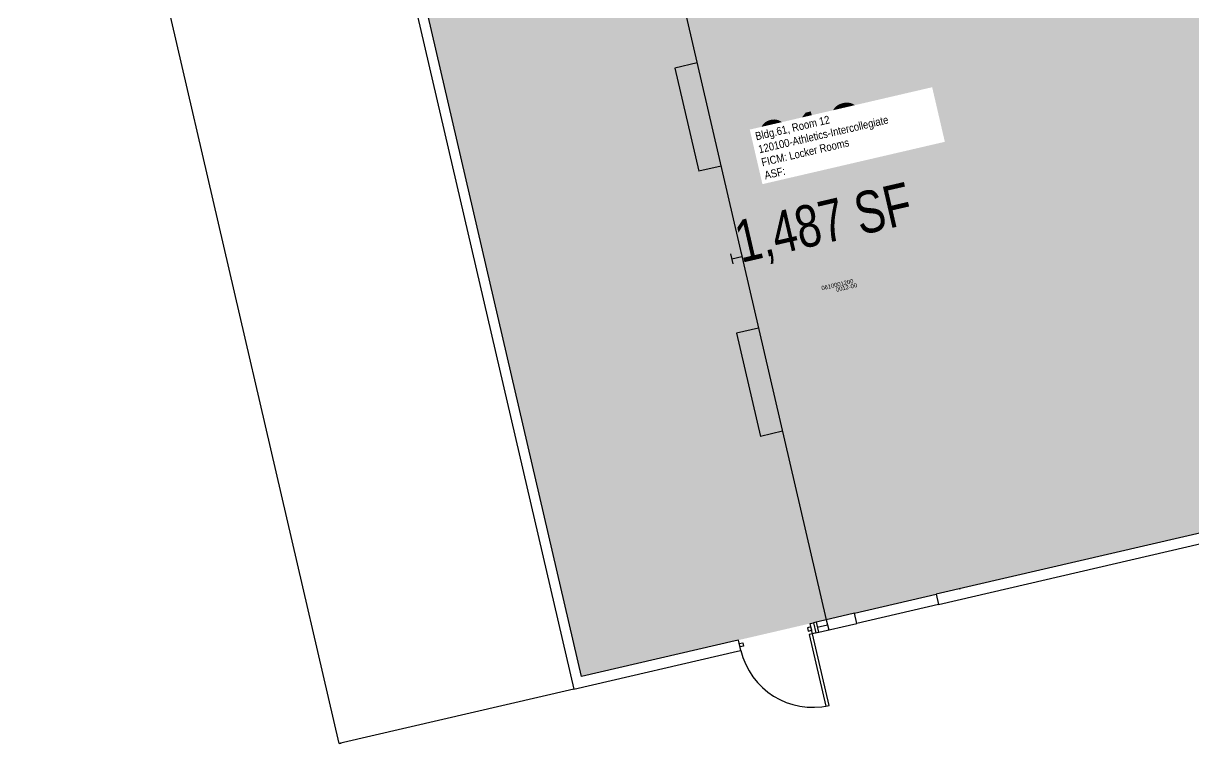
# Model space of a CAD drawing. Header units: inches. Extents: x 69199117 to 69200699, y 27664316 to 27667609.
# Drawn here: x 69199673 to 69200341, y 27664316 to 27664728 of the extents above; entities that cross this region are included whole.
import ezdxf
from ezdxf.enums import TextEntityAlignment as Align

# ---------------------------------------------------------------- set-up
doc = ezdxf.new("R2010")
doc.units = ezdxf.units.IN
doc.header["$LTSCALE"] = 10
doc.header["$MEASUREMENT"] = 0
for name, color, linetype in [('A-COLS', 5, 'CONTINUOUS'), ('A-DOOR', 2, 'CONTINUOUS'), ('A-FLOR', 3, 'CONTINUOUS'), ('A-IDEN-RNUM', 7, 'CONTINUOUS'), ('A-IDEN-SNUM', 4, 'CONTINUOUS'), ('A-IDEN-VNUM', 4, 'CONTINUOUS'), ('A-WALL', 5, 'CONTINUOUS'), ('AREA-TEXT', 3, 'CONTINUOUS'), ('Rooms-Category-Color', 7, 'CONTINUOUS'), ('Rooms-College-Color', 7, 'CONTINUOUS'), ('Rooms-Department-Color', 7, 'CONTINUOUS'), ('Rooms-Division-Color', 7, 'CONTINUOUS'), ('Rooms-Information', 7, 'CONTINUOUS')]:
    doc.layers.add(name, color=color, linetype=linetype)
doc.styles.add('CP_AREA', font='arial.ttf', dxfattribs={"height": 15})
doc.styles.add('CP_ROOMVNUMBER', font='arial.ttf', dxfattribs={"width": 0.85, "height": 0.075})
doc.styles.get("Standard").update_dxf_attribs({"font": 'arial.ttf'})

msp = doc.modelspace()

# ---------------------------------------------------------------- hatches: boundary and pattern name
at = {"layer": 'Rooms-Category-Color', "true_color": 0xffe090}
msp.add_hatch(color=41, dxfattribs=at).paths.add_polyline_path([(69199846.07, 27664980.92), (69199973.19, 27665010.44), (69199974.21, 27665006.05), (69199986.87, 27665008.99), (69200031.99, 27664814.65), (69200019.33, 27664811.71), (69200022.27, 27664799.04), (69200314.01, 27664866.8), (69200410.36, 27664451.83), (69199991.5, 27664354.58)])
at = {"layer": 'Rooms-College-Color', "true_color": 0xadadad}
msp.add_hatch(color=253, dxfattribs=at).paths.add_polyline_path([(69199846.07, 27664980.92), (69199973.19, 27665010.44), (69199974.21, 27665006.05), (69199986.87, 27665008.99), (69200031.99, 27664814.65), (69200019.33, 27664811.71), (69200022.27, 27664799.04), (69200314.01, 27664866.8), (69200410.36, 27664451.83), (69199991.5, 27664354.58)])
at = {"layer": 'Rooms-Department-Color', "true_color": 0x604aed}
msp.add_hatch(color=173, dxfattribs=at).paths.add_polyline_path([(69199846.07, 27664980.92), (69199973.19, 27665010.44), (69199974.21, 27665006.05), (69199986.87, 27665008.99), (69200031.99, 27664814.65), (69200019.33, 27664811.71), (69200022.27, 27664799.04), (69200314.01, 27664866.8), (69200410.36, 27664451.83), (69199991.5, 27664354.58)])
at = {"layer": 'Rooms-Division-Color', "true_color": 0x604aed}
msp.add_hatch(color=173, dxfattribs=at).paths.add_polyline_path([(69199846.07, 27664980.92), (69199973.19, 27665010.44), (69199974.21, 27665006.05), (69199986.87, 27665008.99), (69200031.99, 27664814.65), (69200019.33, 27664811.71), (69200022.27, 27664799.04), (69200314.01, 27664866.8), (69200410.36, 27664451.83), (69199991.5, 27664354.58)])

# ---------------------------------------------------------------- linework, layer by layer
at = {"layer": 'A-COLS'}
for p, q in [((69200076.58, 27664596.08), (69200077.94, 27664590.24)), ((69200077.26, 27664593.16), (69200083.1, 27664594.52)), ((69200082.43, 27664597.44), (69200083.78, 27664591.6)), ((69200125.43, 27664385.68), (69200126.79, 27664379.84)), ((69200126.11, 27664382.76), (69200131.96, 27664384.11)), ((69200131.28, 27664387.04), (69200132.64, 27664381.19))]:
    msp.add_line(p, q, dxfattribs=at)
at = {"layer": 'A-DOOR'}
for p, q in [((69200207.22, 27664404.67), (69200207.87, 27664404.82)), ((69200123.38, 27664379.04), (69200121.43, 27664378.59)), ((69200121.43, 27664378.59), (69200130.93, 27664337.68)), ((69200132.88, 27664338.13), (69200123.38, 27664379.04)), ((69200130.93, 27664337.68), (69200132.88, 27664338.13))]:
    msp.add_line(p, q, dxfattribs=at)
msp.add_arc((69200123.38, 27664379.04), 42, 193.07167, 283.07167, dxfattribs=at)
at = {"layer": 'A-FLOR'}
for p, q in [((69199853.07, 27664316.28), (69199118.93, 27667478.17)), ((69200034.93, 27664801.98), (69200131.28, 27664387.04)), ((69200057.43, 27664705.08), (69200044.77, 27664702.14)), ((69200044.77, 27664702.14), (69200058.45, 27664643.2)), ((69200071.12, 27664646.14), (69200058.45, 27664643.2)), ((69200092.6, 27664553.61), (69200079.94, 27664550.67)), ((69200079.94, 27664550.67), (69200093.62, 27664491.73)), ((69200106.29, 27664494.67), (69200093.62, 27664491.73)), ((69199987.01, 27664347.38), (69199853.07, 27664316.28))]:
    msp.add_line(p, q, dxfattribs=at)
at = {"layer": 'A-WALL'}
for p, q in [((69199839.55, 27664982.49), (69199987.01, 27664347.38)), ((69199991.5, 27664354.58), (69199846.07, 27664980.92)), ((69200410.36, 27664451.83), (69200194.11, 27664401.63)), ((69200195.46, 27664395.78), (69200417.56, 27664447.35)), ((69200147.35, 27664390.77), (69200123.97, 27664385.34)), ((69200122.03, 27664384.89), (69200123.97, 27664385.34)), ((69200123.38, 27664379.04), (69200122.03, 27664384.89)), ((69200123.97, 27664385.34), (69200125.33, 27664379.5)), ((69200123.97, 27664385.34), (69200125.33, 27664379.5)), ((69200125.33, 27664379.5), (69200148.71, 27664384.92)), ((69200122.48, 27664382.94), (69200120.53, 27664382.49)), ((69200120.53, 27664382.49), (69200120.98, 27664380.54)), ((69200120.98, 27664380.54), (69200122.93, 27664380.99)), ((69200122.93, 27664380.99), (69200122.48, 27664382.94)), ((69200125.33, 27664379.5), (69200123.38, 27664379.04)), ((69200079.17, 27664374.94), (69199991.5, 27664354.58)), ((69200081.11, 27664375.39), (69200079.17, 27664374.94)), ((69200082.47, 27664369.54), (69200081.11, 27664375.39)), ((69200081.57, 27664373.44), (69200083.51, 27664373.89)), ((69200082.02, 27664371.49), (69200081.57, 27664373.44)), ((69200083.97, 27664371.95), (69200082.02, 27664371.49)), ((69200083.51, 27664373.89), (69200083.97, 27664371.95)), ((69199987.01, 27664347.38), (69200080.52, 27664369.09)), ((69200080.52, 27664369.09), (69200082.47, 27664369.54)), ((69199853.07, 27664316.28), (69199854.05, 27664316.51)), ((69199853.07, 27664316.28), (69199854.05, 27664316.51))]:
    msp.add_line(p, q, dxfattribs=at)
msp.add_lwpolyline([(69200195.46, 27664395.78), (69200148.71, 27664384.92), (69200147.35, 27664390.77), (69200194.11, 27664401.63), (69200195.46, 27664395.78)], dxfattribs=at)

# ---------------------------------------------------------------- texts
at = {"layer": 'A-IDEN-RNUM'}
msp.add_text('0012-00', height=2.4, rotation=13.07167, dxfattribs=at).set_placement((69200142.83, 27664576.86), align=Align.MIDDLE_CENTER)
at = {"layer": 'A-IDEN-SNUM'}
msp.add_text('0610001200', height=2.4, rotation=13.07167, dxfattribs=at).set_placement((69200137.61, 27664578.48), align=Align.MIDDLE_CENTER)
at = {"layer": 'A-IDEN-VNUM', "style": 'CP_ROOMVNUMBER', "width": 0.85}
msp.add_text('012', height=32, rotation=13.07167, dxfattribs=at).set_placement((69200123.77, 27664661.25), align=Align.MIDDLE_CENTER)
at = {"layer": 'AREA-TEXT', "style": 'CP_AREA', "width": 0.75}
msp.add_text('1,487 SF', height=24, rotation=13.07167, dxfattribs=at).set_placement((69200129.61, 27664614.05), align=Align.MIDDLE_CENTER)

# ---------------------------------------------------------------- next in the draw order: texts
at = {"layer": 'Rooms-Information', "insert": (69200096.51, 27664638.5), "char_height": 4.5714, "width": 102.4, "attachment_point": 7, "rotation": 13.07167, "style": 'CP_ROOMVNUMBER', "bg_fill": 3, "box_fill_scale": 1.5, "bg_fill_color": 256, "bg_fill_true_color": 13158600, "bg_fill_transparency": 0}
msp.add_mtext('Bldg.61, Room 12^M^J120100-Athletics-Intercollegiate^M^JFICM: Locker Rooms^M^JASF: ', dxfattribs=at)

doc.saveas('drawing.dxf')
